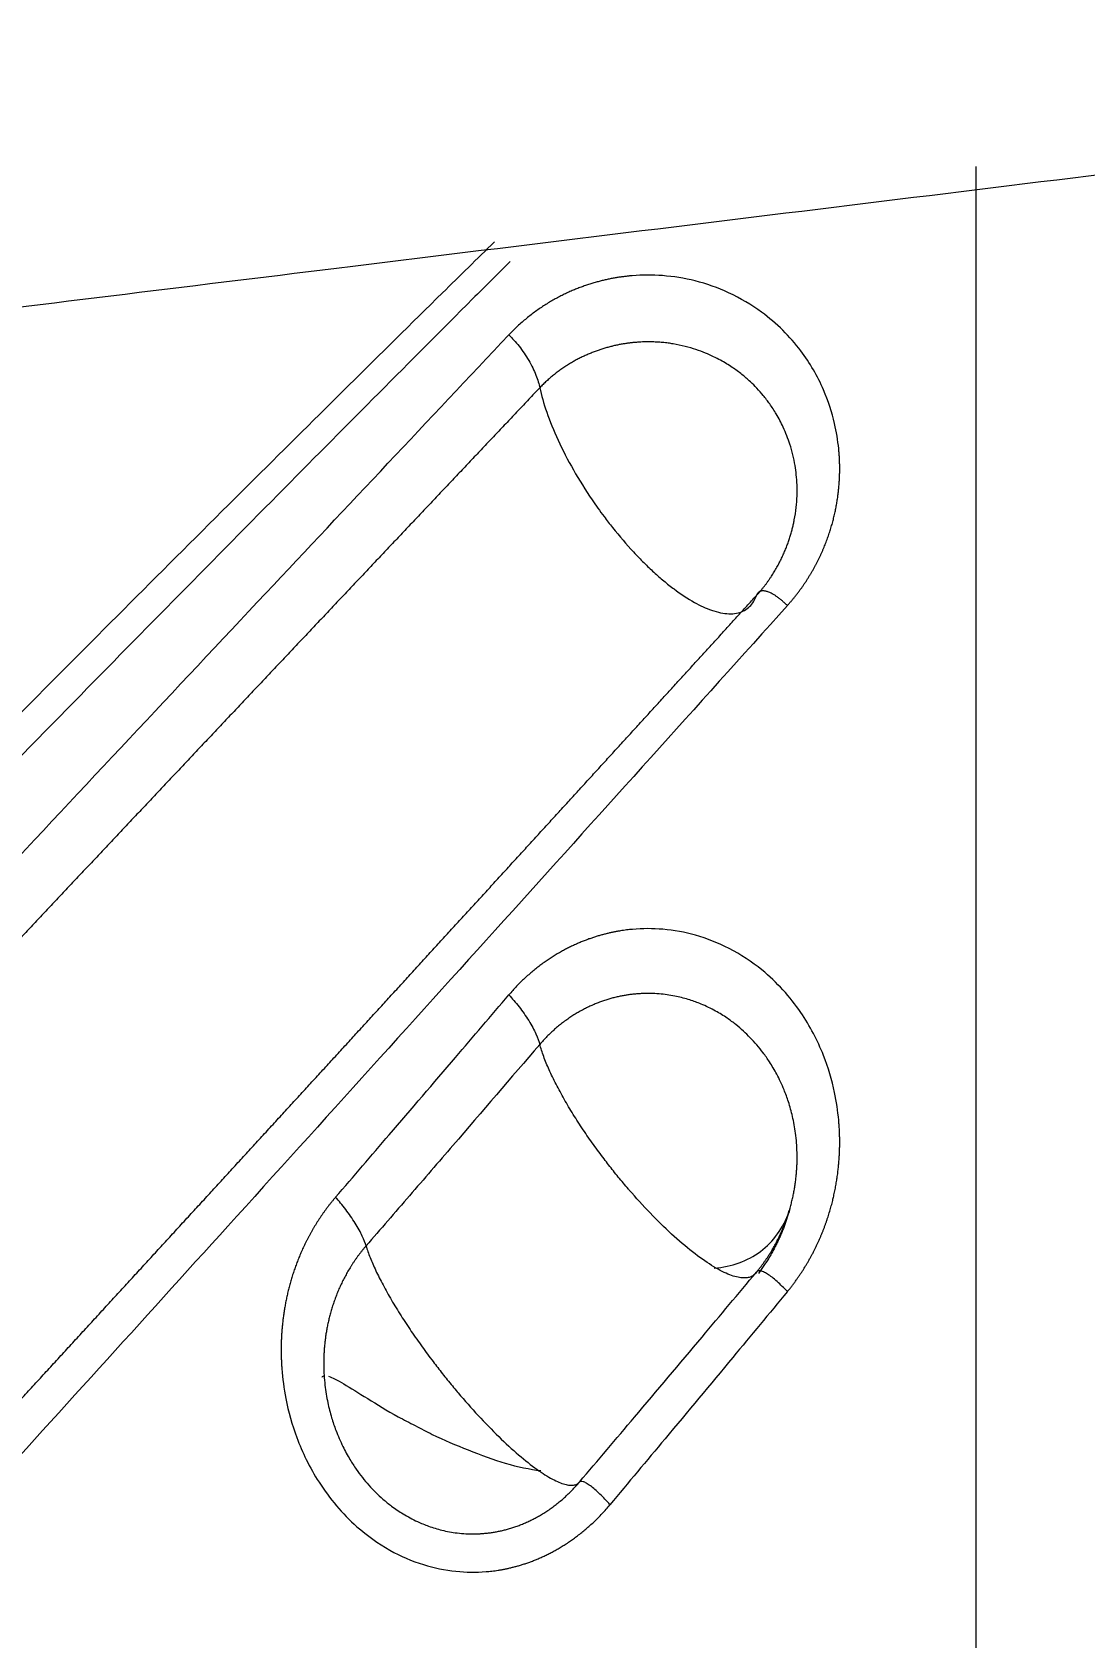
# Model space of a CAD drawing. Extents: x 19821 to 22981, y -91 to 2224.
# Drawn here: x 20845.4 to 20850.64, y 1976.32 to 1984.32 of the extents above; entities that cross this region are included whole.
import ezdxf

# ---------------------------------------------------------------- set-up
doc = ezdxf.new("R2010")
doc.units = 0
doc.header["$LTSCALE"] = 10
doc.header["$MEASUREMENT"] = 0
doc.header["$PDMODE"] = 3
doc.header["$PDSIZE"] = -10
doc.layers.get('0').update_dxf_attribs({"linetype": 'CONTINUOUS'})
doc.layers.get('DEFPOINTS').update_dxf_attribs({"linetype": 'CONTINUOUS'})
doc.layers.add('1', color=7, linetype='CONTINUOUS')
doc.styles.add('Daelim Dimension', font='NanumGothic.ttf')
doc.dimstyles.new('DEFAULT', dxfattribs={"dimscale": 2, "dimtxt": 2, "dimasz": 2, "dimexe": 0, "dimexo": 2, "dimgap": 1, "dimtad": 1, "dimdec": 1, "dimzin": 9, "dimdsep": 46, "dimtxsty": 'Daelim Dimension', "dimcen": 0.5, "dimclrd": 5, "dimclre": 5, "dimclrt": 256, "dimadec": 1, "dimazin": 0, "dimtfac": 1, "dimtdec": 1, "dimtix": 1, "dimtmove": 0, "dimatfit": 3, "dimfxl": 1, "dimtolj": 1, "dimtzin": 1, "dimlwd": 9, "dimlwe": 9, "dimarcsym": 0})

# ---------------------------------------------------------------- blocks, each defined once
blk = doc.blocks.new('*D25')
at = {"color": 5, "lineweight": 9, "ltscale": 0.5, "transparency": 16777216}
for p, q in [((20801.841, 2058.1708), (21052.1877, 2058.1708)), ((21050.1877, 1508.729), (21050.1877, 2050.1708)), ((20694.341, 1500.729), (21052.1877, 1500.729))]:
    blk.add_line(p, q, dxfattribs=at)
at = {"color": 5, "ltscale": 0.5, "transparency": 16777216}
for points in [[(21048.8544, 2050.1708), (21051.5211, 2050.1708), (21050.1877, 2058.1708)], [(21048.8544, 1508.729), (21051.5211, 1508.729), (21050.1877, 1500.729)]]:
    blk.add_solid(points, dxfattribs=at)
at = {"layer": 'DEFPOINTS', "color": 0, "ltscale": 0.5, "transparency": 16777216}
for p in [(20797.841, 2058.1708), (21050.1877, 2058.1708), (20690.341, 1500.729)]:
    blk.add_point(p, dxfattribs=at)
at = {"color": 7, "ltscale": 0.5, "transparency": 16777216, "insert": (21037.4152, 1779.4499), "char_height": 20, "attachment_point": 5, "rotation": 90, "style": 'Daelim Dimension'}
blk.add_mtext('\\A1;557', dxfattribs=at)
blk = doc.blocks.new('*D26')
at = {"color": 5, "lineweight": 9, "ltscale": 0.5, "transparency": 16777216}
for p, q in [((20801.841, 2058.1708), (20957.7165, 2058.1708)), ((20955.7165, 2050.1708), (20955.7165, 1636.2213)), ((20694.3411, 1628.2213), (20957.7165, 1628.2213))]:
    blk.add_line(p, q, dxfattribs=at)
at = {"color": 5, "ltscale": 0.5, "transparency": 16777216}
for points in [[(20954.3832, 2050.1708), (20957.0499, 2050.1708), (20955.7165, 2058.1708)], [(20954.3832, 1636.2213), (20957.0499, 1636.2213), (20955.7165, 1628.2213)]]:
    blk.add_solid(points, dxfattribs=at)
at = {"layer": 'DEFPOINTS', "color": 0, "ltscale": 0.5, "transparency": 16777216}
for p in [(20797.841, 2058.1708), (20690.3411, 1628.2213), (20955.7165, 1628.2213)]:
    blk.add_point(p, dxfattribs=at)
at = {"color": 7, "ltscale": 0.5, "transparency": 16777216, "insert": (20942.8152, 1843.196), "char_height": 20, "attachment_point": 5, "rotation": 90, "style": 'Daelim Dimension'}
blk.add_mtext('\\A1;430', dxfattribs=at)

msp = doc.modelspace()

# ---------------------------------------------------------------- linework, layer by layer
at = {"layer": '1', "color": 7, "linetype": 'Continuous', "lineweight": 18}
for points, knots in [([(20795.9514, 1976.8856), (20797.4458, 1977.069), (20801.9093, 1977.6171), (20809.3959, 1978.5363), (20818.4308, 1979.6457), (20826.9978, 1980.6976), (20835.0169, 1981.6822), (20841.558, 1982.4853), (20847.1446, 1983.1713), (20852.2671, 1983.8003), (20858.031, 1984.508), (20863.6021, 1985.192), (20868.9253, 1985.8456), (20873.9357, 1986.4608), (20879.3735, 1987.1285), (20885.2895, 1987.8549), (20891.7494, 1988.6481), (20898.7973, 1989.5134), (20906.0688, 1990.4063), (20913.2851, 1991.2923), (20920.1662, 1992.1372), (20926.6818, 1992.9372), (20932.0358, 1993.5946), (20936.1084, 1994.0947), (20938.8793, 1994.4349), (20940.0504, 1994.5787), (20940.2148, 1994.5989), (20940.2133, 1994.5987)], [0, 0, 0, 0, 0.025227, 0.073948, 0.118237, 0.162192, 0.201496, 0.237471, 0.26043, 0.286698, 0.316836, 0.351615, 0.377156, 0.40542, 0.43681, 0.471793, 0.510921, 0.554779, 0.603884, 0.6512, 0.702497, 0.757731, 0.816881, 0.867044, 0.919814, 0.975343, 1, 1, 1, 1]), ([(20841.5729, 1977.0605), (20842.0464, 1977.5539), (20842.9575, 1978.4979), (20844.2551, 1979.8267), (20845.4285, 1981.0145), (20846.4781, 1982.0653), (20847.221, 1982.8009), (20847.6162, 1983.1895), (20847.7022, 1983.2739)], [0, 0, 0, 0, 0.226899, 0.437698, 0.628272, 0.800538, 0.956502, 1, 1, 1, 1]), ([(20847.7806, 1983.1761), (20847.7184, 1983.1141), (20847.3464, 1982.7422), (20846.6263, 1982.0179), (20845.5748, 1980.9494), (20844.3997, 1979.7425), (20843.1007, 1978.3939), (20842.189, 1977.4366), (20841.7152, 1976.9366)], [0, 0, 0, 0, 0.031703, 0.18959, 0.36398, 0.556905, 0.770304, 1, 1, 1, 1]), ([(20843.7793, 1978.546), (20844.256, 1979.0575), (20845.1929, 1980.0607), (20846.5257, 1981.4836), (20847.3753, 1982.3872), (20847.7739, 1982.8104)], [0, 0, 0, 0, 0.349437, 0.691017, 1, 1, 1, 1]), ([(20849.1602, 1981.4624), (20849.1637, 1981.4664), (20849.1708, 1981.4744), (20849.1812, 1981.4865), (20849.1913, 1981.4987), (20849.2012, 1981.511), (20849.2108, 1981.5234), (20849.2202, 1981.5358), (20849.2293, 1981.5483), (20849.2382, 1981.5609), (20849.2468, 1981.5735), (20849.2552, 1981.5862), (20849.2633, 1981.5989), (20849.2712, 1981.6117), (20849.2789, 1981.6244), (20849.2863, 1981.6373), (20849.2935, 1981.6501), (20849.3005, 1981.6629), (20849.3072, 1981.6758), (20849.3137, 1981.6887), (20849.32, 1981.7015), (20849.3261, 1981.7144), (20849.3319, 1981.7272), (20849.3375, 1981.7401), (20849.3429, 1981.7529), (20849.3481, 1981.7657), (20849.3531, 1981.7785), (20849.3579, 1981.7912), (20849.3625, 1981.8039), (20849.3669, 1981.8166), (20849.3711, 1981.8293), (20849.3751, 1981.8419), (20849.3789, 1981.8544), (20849.3825, 1981.8669), (20849.3859, 1981.8794), (20849.3891, 1981.8917), (20849.3922, 1981.9041), (20849.3951, 1981.9163), (20849.3978, 1981.9285), (20849.4004, 1981.9407), (20849.4027, 1981.9527), (20849.405, 1981.9647), (20849.407, 1981.9766), (20849.4089, 1981.9884), (20849.4107, 1982.0002), (20849.4123, 1982.0119), (20849.4137, 1982.0234), (20849.415, 1982.0349), (20849.4162, 1982.0463), (20849.4172, 1982.0576), (20849.4181, 1982.0689), (20849.4189, 1982.08), (20849.4195, 1982.091), (20849.42, 1982.1019), (20849.4204, 1982.1128), (20849.4207, 1982.1235), (20849.4208, 1982.1341), (20849.4209, 1982.1446), (20849.4208, 1982.1551), (20849.4207, 1982.1654), (20849.4204, 1982.1756), (20849.42, 1982.1857), (20849.4196, 1982.1957), (20849.419, 1982.2056), (20849.4184, 1982.2153), (20849.4176, 1982.225), (20849.4168, 1982.2346), (20849.4162, 1982.2409), (20849.4159, 1982.2441), (20849.4159, 1982.2441)], [0, 0, 0, 0, 0.01798, 0.035905, 0.053775, 0.071585, 0.089335, 0.107023, 0.124645, 0.142201, 0.159688, 0.177105, 0.194448, 0.211718, 0.228913, 0.24603, 0.263069, 0.280029, 0.296908, 0.313704, 0.330417, 0.347044, 0.363585, 0.380038, 0.396402, 0.412676, 0.428858, 0.444947, 0.460942, 0.476843, 0.492647, 0.508353, 0.52396, 0.539467, 0.554872, 0.570174, 0.585372, 0.600465, 0.615452, 0.630331, 0.645101, 0.659762, 0.674312, 0.688751, 0.703078, 0.717291, 0.73139, 0.745374, 0.759242, 0.772994, 0.786629, 0.800146, 0.813545, 0.826825, 0.839985, 0.853025, 0.865945, 0.878743, 0.891419, 0.903974, 0.916406, 0.928715, 0.940901, 0.952963, 0.964902, 0.976716, 0.988406, 0.999971, 1, 1, 1, 1]), ([(20849.0061, 1981.5119), (20849.0092, 1981.5153), (20849.0154, 1981.5222), (20849.0243, 1981.5326), (20849.0331, 1981.5431), (20849.0416, 1981.5538), (20849.05, 1981.5645), (20849.058, 1981.5753), (20849.0659, 1981.5862), (20849.0735, 1981.5972), (20849.0809, 1981.6083), (20849.088, 1981.6194), (20849.0949, 1981.6306), (20849.1016, 1981.6418), (20849.1081, 1981.653), (20849.1143, 1981.6642), (20849.1202, 1981.6755), (20849.126, 1981.6867), (20849.1315, 1981.6979), (20849.1368, 1981.7091), (20849.1418, 1981.7203), (20849.1467, 1981.7315), (20849.1513, 1981.7426), (20849.1557, 1981.7537), (20849.1599, 1981.7647), (20849.1639, 1981.7756), (20849.1676, 1981.7864), (20849.1712, 1981.7972), (20849.1746, 1981.8079), (20849.1777, 1981.8185), (20849.1807, 1981.829), (20849.1835, 1981.8394), (20849.1861, 1981.8496), (20849.1886, 1981.8598), (20849.1908, 1981.8698), (20849.1929, 1981.8797), (20849.1983, 1981.9066), (20849.2048, 1981.9496), (20849.2089, 1982.0058), (20849.209, 1982.0415), (20849.2086, 1982.0577)], [0, 0, 0, 0, 0.022088, 0.044158, 0.066199, 0.088203, 0.110161, 0.132065, 0.153907, 0.17568, 0.197375, 0.218985, 0.240501, 0.261914, 0.283213, 0.304391, 0.32544, 0.346352, 0.367119, 0.387734, 0.408191, 0.428482, 0.448599, 0.468535, 0.488283, 0.507834, 0.527184, 0.546325, 0.565252, 0.58396, 0.602442, 0.620695, 0.638713, 0.656492, 0.674026, 0.691311, 0.708343, 0.81497, 0.915685, 1, 1, 1, 1]), ([(20844.9448, 1977.0732), (20844.9648, 1977.095), (20845.0048, 1977.1385), (20845.0646, 1977.2036), (20845.1243, 1977.2686), (20845.1838, 1977.3334), (20845.2432, 1977.3981), (20845.3024, 1977.4626), (20845.3614, 1977.5269), (20845.4203, 1977.5911), (20845.4791, 1977.6551), (20845.5377, 1977.719), (20845.5961, 1977.7827), (20845.6544, 1977.8462), (20845.7125, 1977.9096), (20845.7705, 1977.9728), (20845.8283, 1978.0359), (20845.886, 1978.0987), (20845.9435, 1978.1615), (20846.0008, 1978.224), (20846.058, 1978.2864), (20846.115, 1978.3486), (20846.1719, 1978.4107), (20846.2286, 1978.4726), (20846.2852, 1978.5343), (20846.3416, 1978.5959), (20846.3978, 1978.6573), (20846.4539, 1978.7185), (20846.5099, 1978.7796), (20846.5656, 1978.8405), (20846.6212, 1978.9012), (20846.6767, 1978.9618), (20846.732, 1979.0222), (20846.7871, 1979.0824), (20846.8421, 1979.1424), (20846.8969, 1979.2023), (20846.9516, 1979.2621), (20847.0061, 1979.3216), (20847.0604, 1979.381), (20847.1146, 1979.4402), (20847.1686, 1979.4993), (20847.2225, 1979.5582), (20847.2762, 1979.6169), (20847.3297, 1979.6754), (20847.3831, 1979.7338), (20847.4363, 1979.792), (20847.4893, 1979.8501), (20847.5422, 1979.9079), (20847.595, 1979.9656), (20847.6475, 1980.0232), (20847.7, 1980.0805), (20847.7522, 1980.1377), (20847.8043, 1980.1947), (20847.8562, 1980.2516), (20847.908, 1980.3082), (20847.9596, 1980.3647), (20848.0111, 1980.4211), (20848.0623, 1980.4773), (20848.1135, 1980.5332), (20848.1644, 1980.5891), (20848.2152, 1980.6447), (20848.2659, 1980.7002), (20848.3163, 1980.7555), (20848.3667, 1980.8107), (20848.4168, 1980.8656), (20848.4668, 1980.9204), (20848.5167, 1980.9751), (20848.5663, 1981.0295), (20848.6158, 1981.0838), (20848.6652, 1981.1379), (20848.7144, 1981.1918), (20848.7634, 1981.2456), (20848.8123, 1981.2992), (20848.861, 1981.3526), (20848.9095, 1981.4059), (20848.9579, 1981.459), (20848.9901, 1981.4943), (20849.0061, 1981.5119)], [0, 0, 0, 0, 0.014353, 0.028679, 0.042977, 0.057248, 0.071491, 0.085707, 0.099895, 0.114056, 0.128189, 0.142295, 0.156374, 0.170424, 0.184447, 0.198443, 0.212411, 0.226352, 0.240264, 0.25415, 0.268007, 0.281838, 0.29564, 0.309415, 0.323162, 0.336882, 0.350574, 0.364238, 0.377875, 0.391484, 0.405066, 0.418619, 0.432146, 0.445644, 0.459115, 0.472558, 0.485974, 0.499362, 0.512723, 0.526056, 0.539361, 0.552638, 0.565888, 0.579111, 0.592305, 0.605473, 0.618612, 0.631724, 0.644809, 0.657865, 0.670895, 0.683896, 0.69687, 0.709817, 0.722736, 0.735627, 0.748491, 0.761328, 0.774137, 0.786918, 0.799672, 0.812398, 0.825097, 0.837769, 0.850412, 0.863029, 0.875618, 0.88818, 0.900714, 0.91322, 0.9257, 0.938151, 0.950576, 0.962973, 0.975343, 0.987685, 1, 1, 1, 1]), ([(20849.1602, 1981.4624), (20848.7102, 1980.9614), (20847.7908, 1979.939), (20846.4302, 1978.4317), (20845.5213, 1977.428), (20845.0905, 1976.9532)], [0, 0, 0, 0, 0.342213, 0.689976, 1, 1, 1, 1]), ([(20848.7822, 1981.4396), (20848.7862, 1981.4382), (20848.8211, 1981.4265), (20848.882, 1981.4163), (20848.95, 1981.4334), (20848.9878, 1981.4712), (20849.0024, 1981.5018), (20849.0061, 1981.5119)], [0, 0, 0, 0, 0.036496, 0.316034, 0.595572, 0.87511, 1, 1, 1, 1]), ([(20846.9117, 1978.5156), (20847.0011, 1978.6195), (20847.2006, 1978.8519), (20847.488, 1979.1879), (20847.6857, 1979.4196), (20847.7739, 1979.5232)], [0, 0, 0, 0, 0.308364, 0.690403, 1, 1, 1, 1]), ([(20848.369, 1978.5566), (20848.3606, 1978.5663), (20848.3352, 1978.5963), (20848.2939, 1978.6467), (20848.263, 1978.6865), (20848.2479, 1978.7065)], [0, 0, 0, 0, 0.19314, 0.59657, 1, 1, 1, 1]), ([(20849.0062, 1978.1423), (20849.0023, 1978.1364), (20848.9977, 1978.1315), (20848.9874, 1978.1235), (20848.9817, 1978.1205), (20848.9691, 1978.1159), (20848.9622, 1978.1144), (20848.9468, 1978.1132), (20848.9383, 1978.1134), (20848.9106, 1978.1168), (20848.8891, 1978.1228), (20848.8403, 1978.1432), (20848.813, 1978.1576), (20848.7537, 1978.1946), (20848.7217, 1978.2173), (20848.6546, 1978.2699), (20848.6195, 1978.2999), (20848.5485, 1978.3652), (20848.5125, 1978.4006), (20848.4417, 1978.4743), (20848.4069, 1978.5126), (20848.3735, 1978.5514)], [0, 0, 0, 0, 0.0625, 0.0625, 0.125, 0.125, 0.1875, 0.1875, 0.25, 0.25, 0.375, 0.375, 0.5, 0.5, 0.625, 0.625, 0.75, 0.75, 0.875, 0.875, 1, 1, 1, 1]), ([(20849.1602, 1978.0456), (20849.1637, 1978.0499), (20849.1709, 1978.0586), (20849.1812, 1978.0718), (20849.1913, 1978.0851), (20849.2012, 1978.0985), (20849.2108, 1978.112), (20849.2202, 1978.1255), (20849.2294, 1978.1391), (20849.2382, 1978.1528), (20849.2469, 1978.1666), (20849.2553, 1978.1804), (20849.2634, 1978.1943), (20849.2713, 1978.2082), (20849.279, 1978.2221), (20849.2864, 1978.2361), (20849.2936, 1978.2501), (20849.3006, 1978.2641), (20849.3073, 1978.2781), (20849.3138, 1978.2921), (20849.3201, 1978.3061), (20849.3262, 1978.3202), (20849.332, 1978.3342), (20849.3377, 1978.3482), (20849.3431, 1978.3622), (20849.3483, 1978.3762), (20849.3533, 1978.3901), (20849.358, 1978.404), (20849.3626, 1978.4179), (20849.367, 1978.4318), (20849.3712, 1978.4456), (20849.3752, 1978.4593), (20849.379, 1978.473), (20849.3826, 1978.4867), (20849.3858, 1978.4995), (20849.3878, 1978.5079), (20849.3887, 1978.5117)], [0, 0, 0, 0, 0.031695, 0.063294, 0.094792, 0.126185, 0.15747, 0.188643, 0.2197, 0.250638, 0.281454, 0.312143, 0.342703, 0.373132, 0.403426, 0.433584, 0.463602, 0.493479, 0.523211, 0.552797, 0.582234, 0.61152, 0.640652, 0.669627, 0.698445, 0.727102, 0.755596, 0.783925, 0.812087, 0.84008, 0.867902, 0.89555, 0.923022, 0.950315, 0.977427, 1, 1, 1, 1]), ([(20848.7959, 1978.1618), (20848.8406, 1978.1662), (20848.9245, 1978.1844), (20849.0309, 1978.2414), (20849.1147, 1978.3282), (20849.1548, 1978.4036), (20849.1709, 1978.4455)], [0, 0, 0, 0, 0.243375, 0.494986, 0.749305, 1, 1, 1, 1]), ([(20848.1257, 1977.0972), (20848.2171, 1977.2049), (20848.421, 1977.4459), (20848.7145, 1977.7943), (20848.9162, 1978.0348), (20849.0062, 1978.1423)], [0, 0, 0, 0, 0.308896, 0.690927, 1, 1, 1, 1]), ([(20849.1602, 1978.0456), (20849.1519, 1978.0545), (20849.1434, 1978.0633), (20849.1263, 1978.0803), (20849.1177, 1978.0884), (20849.1006, 1978.1036), (20849.0922, 1978.1106), (20849.0761, 1978.1231), (20849.0684, 1978.1285), (20849.0539, 1978.1376), (20849.0472, 1978.1412), (20849.0352, 1978.1464), (20849.0298, 1978.1481), (20849.0159, 1978.1501), (20849.0096, 1978.1476), (20849.0062, 1978.1423)], [0, 0, 0, 0, 0.125, 0.125, 0.25, 0.25, 0.375, 0.375, 0.5, 0.5, 0.625, 0.625, 0.75, 0.75, 1, 1, 1, 1]), ([(20847.397, 1977.6971), (20847.4121, 1977.6771), (20847.443, 1977.6373), (20847.4839, 1977.5866), (20847.5092, 1977.5563), (20847.5175, 1977.5466)], [0, 0, 0, 0, 0.403604, 0.807209, 1, 1, 1, 1]), ([(20846.8769, 1977.6242), (20846.8949, 1977.6186), (20846.9465, 1977.5904), (20847.065, 1977.5166), (20847.1912, 1977.4383), (20847.2789, 1977.3933), (20847.3084, 1977.3786)], [0, 0, 0, 0, 0.284421, 0.57674, 0.863664, 1, 1, 1, 1]), ([(20847.3084, 1977.3786), (20847.336, 1977.3634), (20847.4193, 1977.3201), (20847.5777, 1977.2531), (20847.765, 1977.1837), (20847.8781, 1977.1607), (20847.9329, 1977.1544)], [0, 0, 0, 0, 0.135328, 0.401653, 0.690261, 1, 1, 1, 1]), ([(20846.9132, 1977.3549), (20846.9236, 1977.3274), (20846.945, 1977.2778), (20846.9798, 1977.2135), (20847.0129, 1977.1623), (20847.0443, 1977.1198), (20847.0765, 1977.0814), (20847.1106, 1977.0455), (20847.1483, 1977.0104), (20847.1937, 1976.9738), (20847.2504, 1976.9354), (20847.3123, 1976.9023), (20847.3771, 1976.8756), (20847.443, 1976.8557), (20847.5197, 1976.8416), (20847.5807, 1976.8384), (20847.6217, 1976.8395), (20847.64, 1976.8406), (20847.6587, 1976.8422), (20847.6778, 1976.8444), (20847.6973, 1976.8472), (20847.7171, 1976.8507), (20847.7372, 1976.855), (20847.7577, 1976.8599), (20847.7783, 1976.8657), (20847.7992, 1976.8722), (20847.8203, 1976.8796), (20847.8415, 1976.8878), (20847.8627, 1976.8969), (20847.8841, 1976.9068), (20847.9054, 1976.9177), (20847.9267, 1976.9295), (20847.9478, 1976.9422), (20847.9689, 1976.9559), (20847.9897, 1976.9705), (20848.0102, 1976.9859), (20848.0305, 1977.0023), (20848.0505, 1977.0196), (20848.07, 1977.0377), (20848.0891, 1977.0567), (20848.1078, 1977.0765), (20848.1197, 1977.0903), (20848.1257, 1977.0972)], [0, 0, 0, 0, 0.05967, 0.109159, 0.147542, 0.182191, 0.215005, 0.247386, 0.280885, 0.317173, 0.362593, 0.415849, 0.454826, 0.499538, 0.550074, 0.606438, 0.618044, 0.629944, 0.642137, 0.654624, 0.667405, 0.68048, 0.693849, 0.707512, 0.721468, 0.735717, 0.750255, 0.765082, 0.780193, 0.795587, 0.811257, 0.827196, 0.843398, 0.859857, 0.87657, 0.893533, 0.910739, 0.928179, 0.945841, 0.96371, 0.98177, 1, 1, 1, 1]), ([(20846.766, 1977.209), (20846.785, 1977.1704), (20846.8533, 1977.0487), (20846.9881, 1976.8881), (20847.1725, 1976.7556), (20847.3418, 1976.682), (20847.5052, 1976.6481), (20847.6158, 1976.6469), (20847.6753, 1976.6523), (20847.6903, 1976.6539), (20847.7056, 1976.6558), (20847.7213, 1976.6582), (20847.7374, 1976.6608), (20847.7538, 1976.6639), (20847.7706, 1976.6674), (20847.7877, 1976.6714), (20847.8051, 1976.6758), (20847.8229, 1976.6807), (20847.8409, 1976.6862), (20847.8593, 1976.6921), (20847.8779, 1976.6987), (20847.8968, 1976.7058), (20847.9159, 1976.7135), (20847.9353, 1976.7219), (20847.9549, 1976.731), (20847.9746, 1976.7407), (20847.9946, 1976.7511), (20848.0147, 1976.7623), (20848.0349, 1976.7742), (20848.0552, 1976.7869), (20848.0757, 1976.8005), (20848.0961, 1976.8148), (20848.1166, 1976.83), (20848.1371, 1976.8461), (20848.1576, 1976.8631), (20848.178, 1976.8809), (20848.1983, 1976.8997), (20848.2184, 1976.9195), (20848.2384, 1976.9402), (20848.2582, 1976.9618), (20848.271, 1976.9768), (20848.2774, 1976.9844)], [0, 0, 0, 0, 0.071904, 0.231922, 0.341765, 0.44016, 0.528834, 0.609229, 0.617092, 0.625177, 0.633483, 0.642014, 0.65077, 0.659753, 0.668967, 0.678412, 0.688091, 0.698008, 0.708163, 0.718562, 0.729205, 0.740098, 0.751243, 0.762644, 0.774305, 0.78623, 0.798423, 0.81089, 0.823633, 0.83666, 0.849973, 0.863579, 0.877482, 0.891689, 0.906204, 0.921034, 0.936183, 0.951651, 0.967443, 0.983558, 1, 1, 1, 1])]:
    msp.add_open_spline(points, degree=3, knots=knots, dxfattribs=at)
at = {"layer": '1', "color": 7, "linetype": 'Continuous', "lineweight": 13}
for points, weights in [([(20850.0975, 1983.6489), (20850.0975, 1981.3675), (20850.0975, 1978.8204), (20850.0975, 1976.1334)], [0.910088523371, 0.926690188576, 0.956660680786, 1]), ([(20849.1602, 1981.4624), (20849.0826, 1981.5396), (20849.0223, 1981.5589), (20849.0061, 1981.5119)], [1.1251100855, 0.95824485519, 0.958296654243, 1.12526548266])]:
    msp.add_rational_spline(points, weights, degree=3, dxfattribs=at)
for points, knots in [([(20849.4159, 1982.2441), (20849.4117, 1982.286), (20849.3955, 1982.3855), (20849.341, 1982.5524), (20849.2291, 1982.7466), (20849.0645, 1982.9116), (20848.8774, 1983.0228), (20848.708, 1983.0829), (20848.5442, 1983.1096), (20848.4324, 1983.1092), (20848.3709, 1983.1036), (20848.3533, 1983.1016), (20848.3353, 1983.0993), (20848.3168, 1983.0966), (20848.2979, 1983.0934), (20848.2786, 1983.0897), (20848.2588, 1983.0856), (20848.2388, 1983.0809), (20848.2183, 1983.0756), (20848.1975, 1983.0698), (20848.1764, 1983.0633), (20848.155, 1983.0563), (20848.1333, 1983.0485), (20848.1113, 1983.04), (20848.0892, 1983.0309), (20848.0668, 1983.0209), (20848.0442, 1983.0102), (20848.0215, 1982.9986), (20847.9987, 1982.9863), (20847.9758, 1982.973), (20847.9529, 1982.9588), (20847.93, 1982.9438), (20847.9071, 1982.9277), (20847.8844, 1982.9107), (20847.8617, 1982.8927), (20847.8393, 1982.8737), (20847.8171, 1982.8536), (20847.7951, 1982.8325), (20847.781, 1982.8178), (20847.7739, 1982.8104)], [0, 0, 0, 0, 0.063589, 0.15187, 0.26248, 0.391535, 0.477544, 0.554953, 0.625096, 0.689099, 0.696441, 0.703996, 0.711765, 0.719751, 0.727956, 0.736382, 0.745033, 0.753911, 0.763018, 0.772359, 0.781937, 0.791755, 0.801817, 0.812128, 0.822692, 0.833514, 0.844598, 0.855949, 0.867574, 0.879476, 0.891662, 0.904138, 0.916909, 0.929982, 0.943361, 0.957051, 0.971053, 0.985369, 1, 1, 1, 1]), ([(20847.7739, 1982.8104), (20847.7822, 1982.8026), (20847.7907, 1982.7939), (20847.8078, 1982.775), (20847.8165, 1982.7648), (20847.8335, 1982.7431), (20847.8419, 1982.7316), (20847.8581, 1982.708), (20847.8658, 1982.6957), (20847.8803, 1982.671), (20847.887, 1982.6586), (20847.899, 1982.6341), (20847.9044, 1982.622), (20847.9183, 1982.5871), (20847.9245, 1982.5657), (20847.928, 1982.5473)], [0, 0, 0, 0, 0.125, 0.125, 0.25, 0.25, 0.375, 0.375, 0.5, 0.5, 0.625, 0.625, 0.75, 0.75, 1, 1, 1, 1]), ([(20849.2086, 1982.0577), (20849.2085, 1982.0596), (20849.2079, 1982.0784), (20849.2055, 1982.1125), (20849.1965, 1982.1805), (20849.1771, 1982.2602), (20849.1436, 1982.3456), (20849.1087, 1982.4128), (20849.0746, 1982.465), (20849.042, 1982.5075), (20849.0096, 1982.5444), (20848.9743, 1982.5795), (20848.9338, 1982.6146), (20848.8846, 1982.6506), (20848.8369, 1982.68), (20848.7917, 1982.7029), (20848.751, 1982.7208), (20848.7042, 1982.7382), (20848.6508, 1982.7541), (20848.6084, 1982.7632), (20848.5796, 1982.7678), (20848.5666, 1982.7696), (20848.5531, 1982.7713), (20848.5392, 1982.7727), (20848.5249, 1982.7739), (20848.5102, 1982.7748), (20848.4951, 1982.7755), (20848.4796, 1982.7758), (20848.4636, 1982.7759), (20848.4473, 1982.7756), (20848.4307, 1982.7749), (20848.4136, 1982.7739), (20848.3962, 1982.7724), (20848.3785, 1982.7705), (20848.3605, 1982.7682), (20848.3422, 1982.7653), (20848.3236, 1982.762), (20848.3048, 1982.7581), (20848.2857, 1982.7536), (20848.2665, 1982.7486), (20848.2471, 1982.743), (20848.2276, 1982.7368), (20848.2079, 1982.7299), (20848.1883, 1982.7224), (20848.1686, 1982.7143), (20848.1489, 1982.7054), (20848.1292, 1982.6959), (20848.1096, 1982.6858), (20848.0902, 1982.6749), (20848.071, 1982.6634), (20848.0519, 1982.6511), (20848.0331, 1982.6382), (20848.0146, 1982.6247), (20847.9964, 1982.6104), (20847.9786, 1982.5956), (20847.9612, 1982.5801), (20847.9442, 1982.564), (20847.9334, 1982.5529), (20847.9279, 1982.5473)], [0, 0, 0, 0, 0.003599, 0.035216, 0.064289, 0.132632, 0.189369, 0.235218, 0.271461, 0.303319, 0.331897, 0.358842, 0.391125, 0.425351, 0.463713, 0.485569, 0.510053, 0.537267, 0.56727, 0.600098, 0.606908, 0.613919, 0.621133, 0.62855, 0.63617, 0.643995, 0.652024, 0.660257, 0.668696, 0.67734, 0.68619, 0.695246, 0.704508, 0.713976, 0.723651, 0.733532, 0.74362, 0.753914, 0.764415, 0.77512, 0.786029, 0.797141, 0.808454, 0.819967, 0.831678, 0.843585, 0.855684, 0.867971, 0.880441, 0.893092, 0.905918, 0.918913, 0.93207, 0.945379, 0.958835, 0.972431, 0.986156, 1, 1, 1, 1]), ([(20847.9279, 1982.5473), (20847.9098, 1982.5281), (20847.8737, 1982.4899), (20847.8194, 1982.4325), (20847.7651, 1982.375), (20847.7108, 1982.3176), (20847.6565, 1982.2602), (20847.6022, 1982.2027), (20847.548, 1982.1453), (20847.4937, 1982.0879), (20847.4395, 1982.0305), (20847.3853, 1981.9732), (20847.3311, 1981.9158), (20847.277, 1981.8584), (20847.2228, 1981.8011), (20847.1687, 1981.7438), (20847.1146, 1981.6864), (20847.0605, 1981.6291), (20847.0064, 1981.5718), (20846.9523, 1981.5146), (20846.8983, 1981.4573), (20846.8443, 1981.4001), (20846.7903, 1981.3428), (20846.7363, 1981.2856), (20846.6824, 1981.2284), (20846.6285, 1981.1713), (20846.5746, 1981.1141), (20846.5207, 1981.057), (20846.4669, 1980.9999), (20846.4131, 1980.9428), (20846.3593, 1980.8857), (20846.3056, 1980.8287), (20846.2518, 1980.7717), (20846.1981, 1980.7147), (20846.1445, 1980.6577), (20846.0908, 1980.6008), (20846.0372, 1980.5439), (20845.9837, 1980.487), (20845.9301, 1980.4302), (20845.8766, 1980.3733), (20845.8231, 1980.3165), (20845.7697, 1980.2598), (20845.7163, 1980.2031), (20845.6629, 1980.1464), (20845.6096, 1980.0897), (20845.5563, 1980.033), (20845.503, 1979.9764), (20845.4498, 1979.9199), (20845.3966, 1979.8633), (20845.3435, 1979.8068), (20845.2904, 1979.7504), (20845.2373, 1979.6939), (20845.1843, 1979.6376), (20845.1313, 1979.5812), (20845.0784, 1979.5249), (20845.0255, 1979.4686), (20844.9726, 1979.4124), (20844.9198, 1979.3562), (20844.867, 1979.3), (20844.8143, 1979.2439), (20844.7616, 1979.1878), (20844.7089, 1979.1318), (20844.6563, 1979.0758), (20844.6038, 1979.0198), (20844.5513, 1978.9639), (20844.4988, 1978.9081), (20844.4464, 1978.8523), (20844.394, 1978.7965), (20844.3417, 1978.7408), (20844.2895, 1978.6851), (20844.2372, 1978.6295), (20844.1851, 1978.5739), (20844.1329, 1978.5183), (20844.0809, 1978.4628), (20844.0289, 1978.4074), (20843.9769, 1978.352), (20843.9422, 1978.3151), (20843.9249, 1978.2966)], [0, 0, 0, 0, 0.014073, 0.028126, 0.042158, 0.056169, 0.07016, 0.084131, 0.098081, 0.11201, 0.12592, 0.139809, 0.153677, 0.167526, 0.181354, 0.195162, 0.208949, 0.222717, 0.236464, 0.250192, 0.263899, 0.277586, 0.291253, 0.304901, 0.318528, 0.332135, 0.345723, 0.35929, 0.372838, 0.386365, 0.399873, 0.413361, 0.42683, 0.440278, 0.453707, 0.467116, 0.480505, 0.493874, 0.507224, 0.520554, 0.533865, 0.547155, 0.560426, 0.573678, 0.58691, 0.600122, 0.613314, 0.626487, 0.639641, 0.652774, 0.665888, 0.678983, 0.692058, 0.705113, 0.718149, 0.731166, 0.744163, 0.75714, 0.770098, 0.783036, 0.795955, 0.808854, 0.821733, 0.834593, 0.847434, 0.860255, 0.873057, 0.885839, 0.898602, 0.911345, 0.924068, 0.936772, 0.949457, 0.962122, 0.974767, 0.987393, 1, 1, 1, 1]), ([(20847.9279, 1982.5473), (20847.9361, 1982.5099), (20847.9592, 1982.4277), (20848.0158, 1982.2876), (20848.0931, 1982.1377), (20848.1738, 1982.0084), (20848.2275, 1981.9331), (20848.2479, 1981.9058)], [0, 0, 0, 0, 0.215764, 0.433968, 0.652172, 0.870375, 1, 1, 1, 1]), ([(20848.2479, 1981.9058), (20848.2618, 1981.8872), (20848.3104, 1981.8241), (20848.3775, 1981.7462), (20848.4463, 1981.6752), (20848.4959, 1981.6279), (20848.5452, 1981.5847), (20848.613, 1981.5309), (20848.694, 1981.4773), (20848.7551, 1981.4491), (20848.7822, 1981.4396)], [0, 0, 0, 0, 0.07695, 0.26651, 0.361289, 0.456069, 0.550849, 0.645629, 0.835188, 1, 1, 1, 1]), ([(20849.3887, 1978.5117), (20849.3889, 1978.5124), (20849.3901, 1978.5176), (20849.3923, 1978.5273), (20849.3952, 1978.5407), (20849.3979, 1978.554), (20849.4004, 1978.5673), (20849.4028, 1978.5804), (20849.405, 1978.5935), (20849.4071, 1978.6065), (20849.409, 1978.6195), (20849.4107, 1978.6323), (20849.4123, 1978.6451), (20849.4137, 1978.6577), (20849.415, 1978.6703), (20849.4162, 1978.6827), (20849.4172, 1978.6951), (20849.4181, 1978.7074), (20849.4189, 1978.7195), (20849.4195, 1978.7316), (20849.42, 1978.7435), (20849.4204, 1978.7554), (20849.4207, 1978.7671), (20849.4208, 1978.7788), (20849.4209, 1978.7903), (20849.4208, 1978.8017), (20849.4207, 1978.8129), (20849.4204, 1978.8241), (20849.42, 1978.8352), (20849.4196, 1978.8461), (20849.419, 1978.8569), (20849.4184, 1978.8676), (20849.4177, 1978.8782), (20849.4168, 1978.8886), (20849.4122, 1978.942), (20849.3954, 1979.0552), (20849.3407, 1979.2391), (20849.229, 1979.4525), (20849.0653, 1979.6343), (20848.8791, 1979.7574), (20848.7101, 1979.8245), (20848.5461, 1979.8546), (20848.4349, 1979.8544), (20848.375, 1979.8485), (20848.36, 1979.8467), (20848.3446, 1979.8447), (20848.3289, 1979.8423), (20848.3128, 1979.8396), (20848.2964, 1979.8364), (20848.2796, 1979.8329), (20848.2625, 1979.8289), (20848.245, 1979.8245), (20848.2273, 1979.8196), (20848.2092, 1979.8142), (20848.1908, 1979.8083), (20848.1722, 1979.8019), (20848.1533, 1979.7948), (20848.1342, 1979.7872), (20848.1148, 1979.779), (20848.0952, 1979.7701), (20848.0754, 1979.7606), (20848.0555, 1979.7504), (20848.0354, 1979.7395), (20848.0152, 1979.7278), (20847.9949, 1979.7154), (20847.9745, 1979.7022), (20847.9541, 1979.6882), (20847.9337, 1979.6734), (20847.9132, 1979.6578), (20847.8929, 1979.6413), (20847.8726, 1979.6239), (20847.8524, 1979.6056), (20847.8324, 1979.5864), (20847.8126, 1979.5662), (20847.7929, 1979.5452), (20847.7803, 1979.5306), (20847.7739, 1979.5232)], [0, 0, 0, 0, 0.000867, 0.006189, 0.011474, 0.016721, 0.02193, 0.027101, 0.032233, 0.037326, 0.042379, 0.047393, 0.052366, 0.0573, 0.062192, 0.067044, 0.071855, 0.076624, 0.081352, 0.086038, 0.090682, 0.095284, 0.099843, 0.104359, 0.108833, 0.113264, 0.117652, 0.121996, 0.126297, 0.130555, 0.134769, 0.138939, 0.143065, 0.147148, 0.151186, 0.205642, 0.280627, 0.374166, 0.483025, 0.555821, 0.621466, 0.68108, 0.735625, 0.740918, 0.746363, 0.751959, 0.757709, 0.763612, 0.769671, 0.775887, 0.782261, 0.788796, 0.795493, 0.802353, 0.809379, 0.816574, 0.823939, 0.831476, 0.83919, 0.847081, 0.855153, 0.863408, 0.871851, 0.880483, 0.889308, 0.898328, 0.907547, 0.916968, 0.926594, 0.936428, 0.946474, 0.956736, 0.967216, 0.977918, 0.988846, 1, 1, 1, 1]), ([(20847.7739, 1979.5232), (20847.7822, 1979.5145), (20847.7907, 1979.5051), (20847.8078, 1979.4852), (20847.8165, 1979.4747), (20847.8335, 1979.4528), (20847.842, 1979.4415), (20847.8581, 1979.4185), (20847.8658, 1979.4069), (20847.8803, 1979.3838), (20847.887, 1979.3724), (20847.899, 1979.3503), (20847.9044, 1979.3396), (20847.9183, 1979.3094), (20847.9245, 1979.2916), (20847.9279, 1979.2771)], [0, 0, 0, 0, 0.125, 0.125, 0.25, 0.25, 0.375, 0.375, 0.5, 0.5, 0.625, 0.625, 0.75, 0.75, 1, 1, 1, 1]), ([(20849.0062, 1978.1423), (20849.0091, 1978.1458), (20849.0149, 1978.1528), (20849.0233, 1978.1634), (20849.0316, 1978.1742), (20849.0397, 1978.1852), (20849.0476, 1978.1962), (20849.0554, 1978.2074), (20849.0629, 1978.2186), (20849.0703, 1978.23), (20849.0774, 1978.2415), (20849.0844, 1978.2531), (20849.0911, 1978.2647), (20849.0977, 1978.2764), (20849.1041, 1978.2882), (20849.1102, 1978.3), (20849.1162, 1978.3119), (20849.1219, 1978.3238), (20849.1275, 1978.3358), (20849.1328, 1978.3478), (20849.138, 1978.3598), (20849.1429, 1978.3718), (20849.1477, 1978.3839), (20849.1522, 1978.3959), (20849.1566, 1978.408), (20849.1607, 1978.42), (20849.1647, 1978.432), (20849.1684, 1978.4439), (20849.172, 1978.4559), (20849.1754, 1978.4678), (20849.1786, 1978.4797), (20849.1816, 1978.4915), (20849.1845, 1978.5032), (20849.1871, 1978.5149), (20849.1896, 1978.5265), (20849.192, 1978.5381), (20849.1941, 1978.5496), (20849.1961, 1978.561), (20849.1979, 1978.5723), (20849.1996, 1978.5835), (20849.2011, 1978.5946), (20849.2025, 1978.6056), (20849.2037, 1978.6165), (20849.2048, 1978.6274), (20849.2058, 1978.6381), (20849.2066, 1978.6487), (20849.2073, 1978.6591), (20849.2078, 1978.6695), (20849.2083, 1978.6797), (20849.2086, 1978.6898), (20849.2088, 1978.6998), (20849.2089, 1978.7096), (20849.2089, 1978.7194), (20849.2088, 1978.7289), (20849.208, 1978.7674), (20849.2029, 1978.8311), (20849.1876, 1978.9153), (20849.1676, 1978.9876), (20849.142, 1979.0581), (20849.1107, 1979.1248), (20849.0749, 1979.186), (20849.0411, 1979.2345), (20849.0091, 1979.2745), (20848.9763, 1979.3104), (20848.9417, 1979.3441), (20848.9035, 1979.3767), (20848.8576, 1979.4106), (20848.8003, 1979.4458), (20848.7379, 1979.4762), (20848.6727, 1979.4999), (20848.6065, 1979.5174), (20848.5297, 1979.5294), (20848.4687, 1979.5315), (20848.4277, 1979.5296), (20848.4094, 1979.5283), (20848.3908, 1979.5265), (20848.3717, 1979.5241), (20848.3522, 1979.5211), (20848.3325, 1979.5174), (20848.3124, 1979.5131), (20848.2921, 1979.5081), (20848.2715, 1979.5023), (20848.2508, 1979.4958), (20848.2298, 1979.4885), (20848.2088, 1979.4804), (20848.1877, 1979.4715), (20848.1665, 1979.4617), (20848.1454, 1979.451), (20848.1243, 1979.4395), (20848.1033, 1979.4271), (20848.0825, 1979.4139), (20848.0619, 1979.3997), (20848.0416, 1979.3847), (20848.0215, 1979.3688), (20848.0019, 1979.3521), (20847.9826, 1979.3345), (20847.9638, 1979.3162), (20847.9455, 1979.297), (20847.9338, 1979.2838), (20847.9279, 1979.2771)], [0, 0, 0, 0, 0.005502, 0.01101, 0.016524, 0.022041, 0.02756, 0.033079, 0.038598, 0.044113, 0.049625, 0.055132, 0.060632, 0.066123, 0.071604, 0.077072, 0.082526, 0.087965, 0.093387, 0.09879, 0.104173, 0.109535, 0.114874, 0.120188, 0.125476, 0.130735, 0.135966, 0.141166, 0.146333, 0.151467, 0.156566, 0.161629, 0.166655, 0.171643, 0.176591, 0.181498, 0.186363, 0.191185, 0.195962, 0.200694, 0.205381, 0.21002, 0.214611, 0.219153, 0.223646, 0.228088, 0.23248, 0.23682, 0.241109, 0.245344, 0.249526, 0.253655, 0.257729, 0.261749, 0.265714, 0.306205, 0.342205, 0.373617, 0.400568, 0.436316, 0.465949, 0.488913, 0.509643, 0.529304, 0.548672, 0.568715, 0.590438, 0.61762, 0.649484, 0.672833, 0.699613, 0.729882, 0.763655, 0.770622, 0.777766, 0.785087, 0.792584, 0.800258, 0.808109, 0.816137, 0.824341, 0.832722, 0.841278, 0.850008, 0.85891, 0.867985, 0.877229, 0.886641, 0.896217, 0.905954, 0.915848, 0.925896, 0.936091, 0.946429, 0.956902, 0.967503, 0.978225, 0.989061, 1, 1, 1, 1]), ([(20847.9279, 1979.2771), (20847.7839, 1979.109), (20847.6399, 1978.9413), (20847.4237, 1978.6903), (20847.3516, 1978.6067), (20847.2076, 1978.4399), (20847.1356, 1978.3566), (20847.0635, 1978.2733)], [0, 0, 0, 0, 0.5, 0.5, 0.75, 0.75, 1, 1, 1, 1]), ([(20848.2479, 1978.7065), (20848.2301, 1978.7299), (20848.2127, 1978.7535), (20848.178, 1978.8021), (20848.1608, 1978.8269), (20848.1271, 1978.8772), (20848.1108, 1978.9026), (20848.0792, 1978.9534), (20848.064, 1978.9788), (20848.0353, 1979.0293), (20848.0218, 1979.0542), (20847.9968, 1979.1031), (20847.9853, 1979.1271), (20847.9646, 1979.1733), (20847.9555, 1979.1956), (20847.9398, 1979.238), (20847.9332, 1979.2582), (20847.9279, 1979.2771)], [0, 0, 0, 0, 0.125, 0.125, 0.25, 0.25, 0.375, 0.375, 0.5, 0.5, 0.625, 0.625, 0.75, 0.75, 0.875, 0.875, 1, 1, 1, 1]), ([(20846.9117, 1978.5156), (20846.9085, 1978.5119), (20846.9021, 1978.5043), (20846.8927, 1978.4929), (20846.8835, 1978.4813), (20846.8744, 1978.4697), (20846.8656, 1978.458), (20846.857, 1978.4463), (20846.8485, 1978.4344), (20846.8403, 1978.4225), (20846.8323, 1978.4106), (20846.8244, 1978.3986), (20846.8168, 1978.3865), (20846.8093, 1978.3744), (20846.802, 1978.3623), (20846.795, 1978.3501), (20846.7881, 1978.3379), (20846.7814, 1978.3256), (20846.7749, 1978.3134), (20846.7685, 1978.3011), (20846.7624, 1978.2888), (20846.7564, 1978.2764), (20846.7506, 1978.2641), (20846.745, 1978.2518), (20846.7396, 1978.2395), (20846.7343, 1978.2271), (20846.7292, 1978.2148), (20846.7243, 1978.2025), (20846.7195, 1978.1902), (20846.7149, 1978.1779), (20846.7105, 1978.1657), (20846.7062, 1978.1534), (20846.7021, 1978.1412), (20846.6981, 1978.129), (20846.6943, 1978.1168), (20846.6907, 1978.1047), (20846.6872, 1978.0926), (20846.6838, 1978.0805), (20846.6806, 1978.0685), (20846.6776, 1978.0566), (20846.6746, 1978.0446), (20846.6719, 1978.0328), (20846.6692, 1978.0209), (20846.6667, 1978.0092), (20846.6643, 1977.9975), (20846.6621, 1977.9858), (20846.66, 1977.9742), (20846.658, 1977.9627), (20846.6561, 1977.9512), (20846.6543, 1977.9398), (20846.6527, 1977.9285), (20846.6512, 1977.9172), (20846.6498, 1977.906), (20846.6485, 1977.8949), (20846.6473, 1977.8838), (20846.6462, 1977.8729), (20846.6452, 1977.862), (20846.6444, 1977.8512), (20846.6436, 1977.8404), (20846.6429, 1977.8298), (20846.6424, 1977.8192), (20846.6419, 1977.8087), (20846.6415, 1977.7983), (20846.6412, 1977.788), (20846.6409, 1977.7778), (20846.6408, 1977.7676), (20846.6408, 1977.7576), (20846.6408, 1977.7476), (20846.6409, 1977.7378), (20846.641, 1977.728), (20846.6413, 1977.7183), (20846.6416, 1977.7087), (20846.642, 1977.6992), (20846.6425, 1977.6898), (20846.643, 1977.6805), (20846.6435, 1977.6713), (20846.6475, 1977.6154), (20846.6633, 1977.4962), (20846.7057, 1977.3442), (20846.7482, 1977.245), (20846.766, 1977.209)], [0, 0, 0, 0, 0.010607, 0.021184, 0.031729, 0.042242, 0.052721, 0.063165, 0.073574, 0.083946, 0.094281, 0.104578, 0.114835, 0.125052, 0.135229, 0.145364, 0.155456, 0.165506, 0.175512, 0.185474, 0.195391, 0.205263, 0.215089, 0.224868, 0.234599, 0.244283, 0.253918, 0.263503, 0.273039, 0.282525, 0.291959, 0.301342, 0.310673, 0.319951, 0.329176, 0.338347, 0.347464, 0.356525, 0.365531, 0.37448, 0.383373, 0.392208, 0.400985, 0.409703, 0.418363, 0.426963, 0.435503, 0.443983, 0.452402, 0.460759, 0.469055, 0.477289, 0.48546, 0.493568, 0.501614, 0.509595, 0.517513, 0.525367, 0.533156, 0.540881, 0.54854, 0.556135, 0.563663, 0.571126, 0.578523, 0.585854, 0.593118, 0.600315, 0.607446, 0.61451, 0.621506, 0.628436, 0.635298, 0.642092, 0.648818, 0.655477, 0.662068, 0.770198, 0.914582, 1, 1, 1, 1]), ([(20847.0635, 1978.2733), (20847.0601, 1978.2866), (20847.054, 1978.3033), (20847.0403, 1978.3323), (20847.035, 1978.3426), (20847.0231, 1978.364), (20847.0165, 1978.3752), (20847.0023, 1978.3979), (20846.9947, 1978.4095), (20846.9788, 1978.4324), (20846.9705, 1978.4438), (20846.9537, 1978.4659), (20846.9452, 1978.4766), (20846.9283, 1978.497), (20846.9199, 1978.5066), (20846.9117, 1978.5156)], [0, 0, 0, 0, 0.25, 0.25, 0.375, 0.375, 0.5, 0.5, 0.625, 0.625, 0.75, 0.75, 0.875, 0.875, 1, 1, 1, 1]), ([(20847.0635, 1978.2733), (20847.0605, 1978.2698), (20847.0546, 1978.263), (20847.046, 1978.2526), (20847.0376, 1978.242), (20847.0293, 1978.2313), (20847.0212, 1978.2204), (20847.0134, 1978.2094), (20847.0057, 1978.1983), (20846.9982, 1978.1871), (20846.9908, 1978.1758), (20846.9837, 1978.1644), (20846.9768, 1978.1529), (20846.9701, 1978.1414), (20846.9636, 1978.1298), (20846.9573, 1978.118), (20846.9511, 1978.1063), (20846.9452, 1978.0945), (20846.9395, 1978.0826), (20846.934, 1978.0707), (20846.9287, 1978.0588), (20846.9236, 1978.0468), (20846.9187, 1978.0348), (20846.914, 1978.0228), (20846.9095, 1978.0108), (20846.9051, 1977.9988), (20846.901, 1977.9869), (20846.8971, 1977.9749), (20846.8933, 1977.9629), (20846.8898, 1977.951), (20846.8864, 1977.9391), (20846.8832, 1977.9273), (20846.8802, 1977.9155), (20846.8774, 1977.9038), (20846.8747, 1977.8921), (20846.8723, 1977.8805), (20846.8699, 1977.8689), (20846.8678, 1977.8574), (20846.8658, 1977.846), (20846.864, 1977.8347), (20846.8623, 1977.8235), (20846.8608, 1977.8124), (20846.8594, 1977.8013), (20846.8581, 1977.7904), (20846.857, 1977.7796), (20846.8561, 1977.7689), (20846.8552, 1977.7583), (20846.8545, 1977.7478), (20846.8539, 1977.7374), (20846.8535, 1977.7271), (20846.8531, 1977.717), (20846.8529, 1977.707), (20846.8528, 1977.6971), (20846.8527, 1977.6873), (20846.853, 1977.6481), (20846.8571, 1977.5827), (20846.8712, 1977.4959), (20846.8901, 1977.421), (20846.9054, 1977.3757), (20846.9132, 1977.3549), (20846.9132, 1977.3549)], [0, 0, 0, 0, 0.013716, 0.027453, 0.041205, 0.054967, 0.068735, 0.082503, 0.096266, 0.110021, 0.123762, 0.137487, 0.151191, 0.164869, 0.17852, 0.192138, 0.205721, 0.219265, 0.232768, 0.246227, 0.259638, 0.272999, 0.286306, 0.299555, 0.31274, 0.325858, 0.338905, 0.351876, 0.364768, 0.377578, 0.390301, 0.402935, 0.415476, 0.427922, 0.440269, 0.452514, 0.464654, 0.476687, 0.48861, 0.500421, 0.512116, 0.523695, 0.535154, 0.546493, 0.557708, 0.568799, 0.579763, 0.5906, 0.601306, 0.611882, 0.622326, 0.632635, 0.64281, 0.652849, 0.662751, 0.763917, 0.853924, 0.932514, 0.999982, 1, 1, 1, 1]), ([(20847.0635, 1978.2733), (20847.0688, 1978.2553), (20847.0756, 1978.2359), (20847.0918, 1978.1947), (20847.1013, 1978.1728), (20847.1228, 1978.127), (20847.1348, 1978.1032), (20847.161, 1978.0541), (20847.1751, 1978.0288), (20847.2052, 1977.9776), (20847.2211, 1977.9516), (20847.2541, 1977.8996), (20847.2712, 1977.8735), (20847.3063, 1977.8218), (20847.3243, 1977.7961), (20847.3605, 1977.7458), (20847.3785, 1977.7214), (20847.397, 1977.6971)], [0, 0, 0, 0, 0.125, 0.125, 0.25, 0.25, 0.375, 0.375, 0.5, 0.5, 0.625, 0.625, 0.75, 0.75, 0.875, 0.875, 1, 1, 1, 1]), ([(20849.1602, 1978.0456), (20849.07, 1977.9364), (20848.8678, 1977.6922), (20848.5734, 1977.3384), (20848.369, 1977.0938), (20848.2774, 1976.9844)], [0, 0, 0, 0, 0.309074, 0.691104, 1, 1, 1, 1]), ([(20847.522, 1977.5413), (20847.5542, 1977.5032), (20847.5877, 1977.4653), (20847.6555, 1977.3921), (20847.6899, 1977.3567), (20847.7576, 1977.2906), (20847.791, 1977.26), (20847.8548, 1977.2053), (20847.8852, 1977.1812), (20847.9417, 1977.1407), (20847.9676, 1977.1244), (20848.0141, 1977.0995), (20848.0346, 1977.091), (20848.0611, 1977.0837), (20848.0692, 1977.0822), (20848.084, 1977.0809), (20848.0906, 1977.081), (20848.1026, 1977.0829), (20848.108, 1977.0846), (20848.1177, 1977.0896), (20848.122, 1977.093), (20848.1257, 1977.0972)], [0, 0, 0, 0, 0.125, 0.125, 0.25, 0.25, 0.375, 0.375, 0.5, 0.5, 0.625, 0.625, 0.75, 0.75, 0.8125, 0.8125, 0.875, 0.875, 0.9375, 0.9375, 1, 1, 1, 1]), ([(20848.2774, 1976.9844), (20848.2693, 1976.9936), (20848.2609, 1977.0028), (20848.244, 1977.0207), (20848.2355, 1977.0294), (20848.2186, 1977.0456), (20848.2104, 1977.0533), (20848.1945, 1977.0671), (20848.1868, 1977.0732), (20848.1726, 1977.0838), (20848.166, 1977.0882), (20848.1541, 1977.095), (20848.1489, 1977.0975), (20848.1352, 1977.1019), (20848.1291, 1977.101), (20848.1257, 1977.0972)], [0, 0, 0, 0, 0.125, 0.125, 0.25, 0.25, 0.375, 0.375, 0.5, 0.5, 0.625, 0.625, 0.75, 0.75, 1, 1, 1, 1])]:
    msp.add_open_spline(points, degree=3, knots=knots, dxfattribs=at)
at = {"layer": '1', "color": 7, "linetype": 'Continuous', "lineweight": 18}
for points, degree in [([(20848.3735, 1978.5514), (20848.372, 1978.5531), (20848.3705, 1978.5548), (20848.369, 1978.5566)], 3), ([(20849.1722, 1978.4572), (20849.1267, 1978.2859), (20849.0165, 1978.1366)], 2), ([(20846.8455, 1977.6199), (20846.8477, 1977.6239), (20846.8515, 1977.6263), (20846.8569, 1977.627)], 3), ([(20847.5175, 1977.5466), (20847.519, 1977.5448), (20847.5205, 1977.543), (20847.522, 1977.5413)], 3)]:
    msp.add_open_spline(points, degree=degree, dxfattribs=at)

# ---------------------------------------------------------------- dimensions: what is measured, and where the dimension line sits
at = {"color": 5, "ltscale": 0.5}
for base, p1, p2, picture, middle in [((21050.1877, 2058.1708), (20690.341, 1500.729), (20797.841, 2058.1708), '*D25', (21037.4152, 1779.4499)), ((20955.7165, 1628.2213), (20797.841, 2058.1708), (20690.3411, 1628.2213), '*D26', (20942.8152, 1843.196))]:
    dim = msp.add_linear_dim(base=base, p1=p1, p2=p2, angle=90, dimstyle='DEFAULT', override={"dimtxt": 10, "dimasz": 4, "dimexe": 1, "dimdec": 0, "dimclrt": 7}, dxfattribs=at)
    dim.commit()
    dim.dimension.update_dxf_attribs({"geometry": picture, "text_midpoint": middle})

doc.saveas('drawing.dxf')
